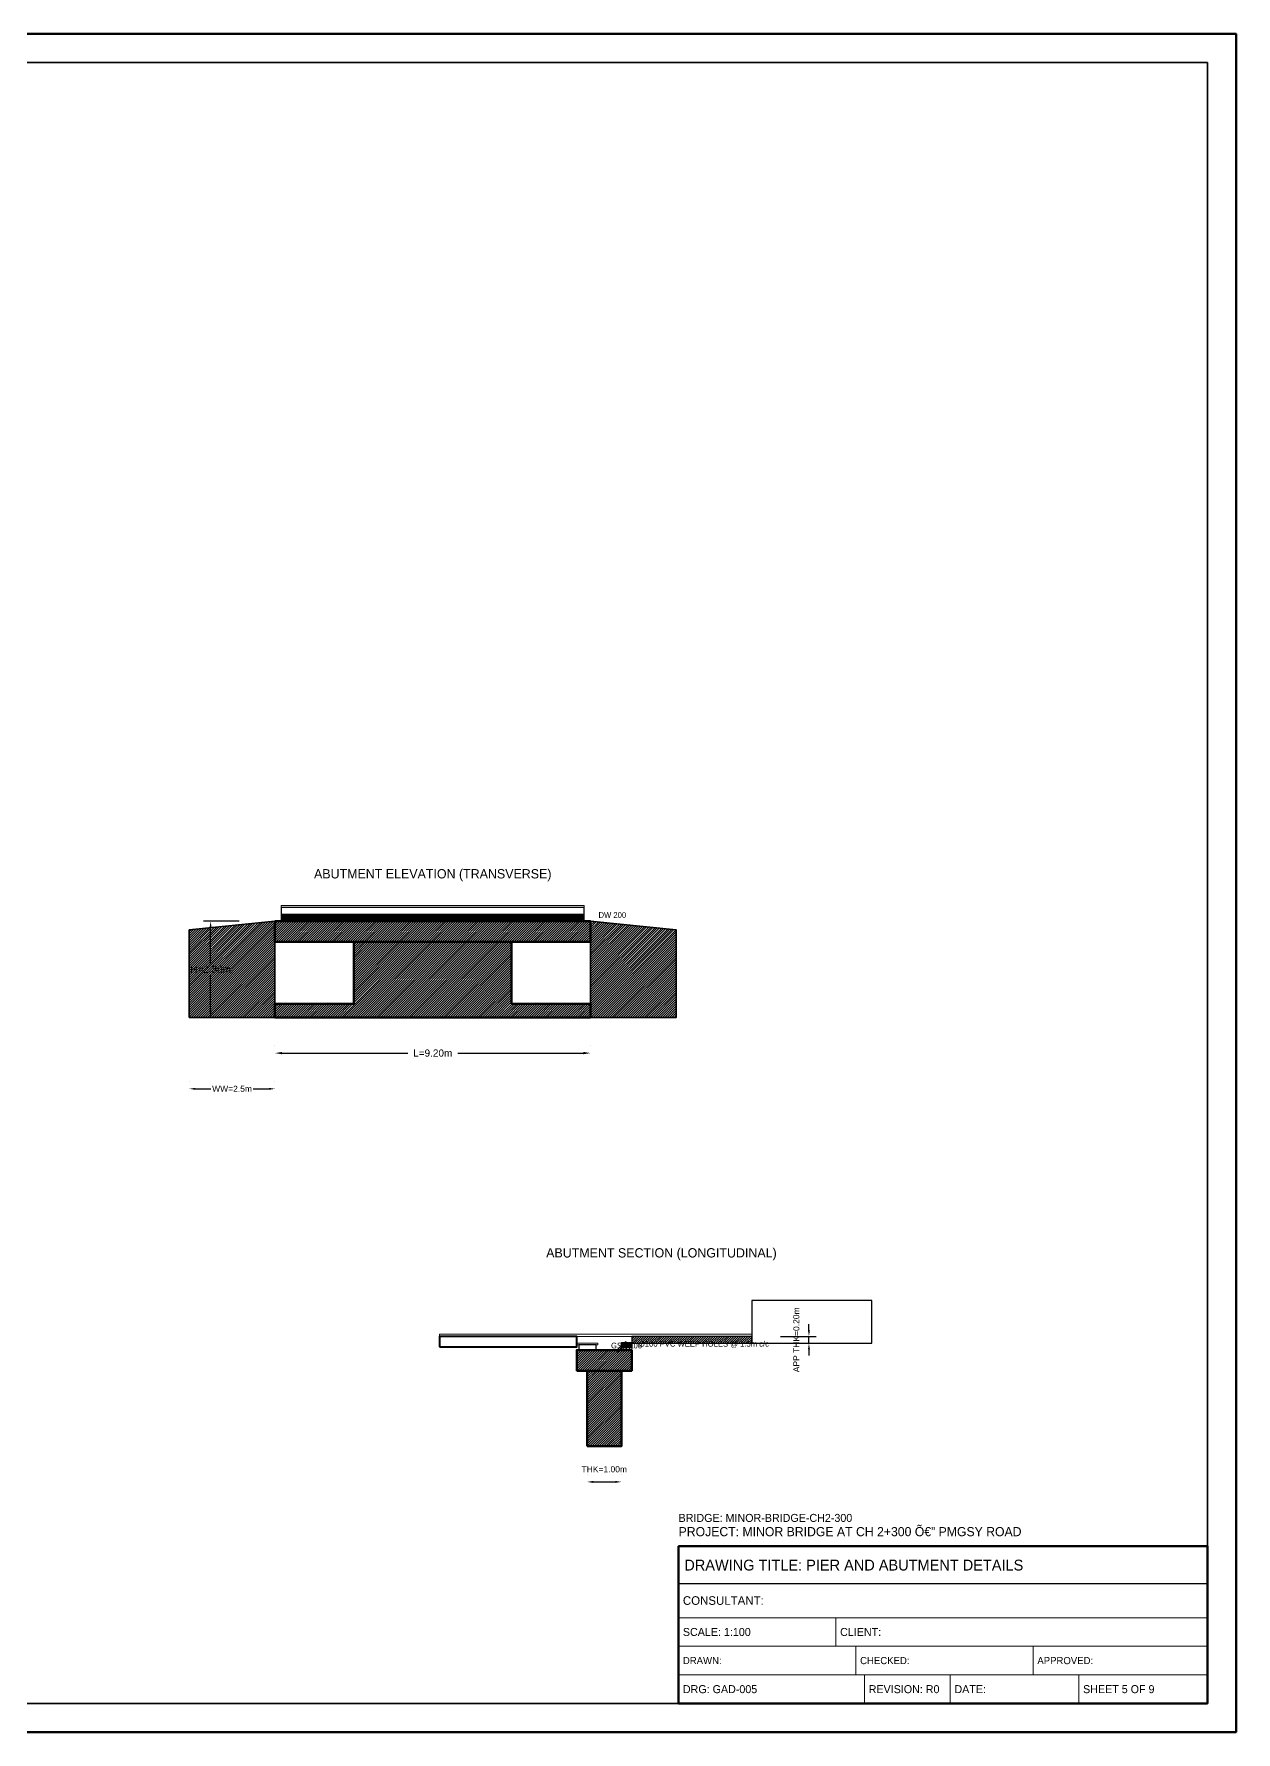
# Model space of a CAD drawing. Header units: metres. Extents: x 0 to 841, y 0 to 594.
# Drawn here: x 420 to 841, y 0 to 594 of the extents above; entities that cross this region are included whole.
import ezdxf
from ezdxf.enums import TextEntityAlignment as Align

# ---------------------------------------------------------------- set-up
doc = ezdxf.new("R2010")
doc.units = ezdxf.units.M
doc.linetypes.add('DASHED', pattern=[0.5, 0.375, -0.125])
for name, color, linetype, lineweight in [('ABUT-PROF', 4, 'Continuous', 50), ('BORDER-INNER', 7, 'Continuous', 35), ('BORDER-OUTER', 7, 'Continuous', 70), ('CIVIL-ROAD', 7, 'Continuous', 25), ('DIM-LINEAR', 3, 'Continuous', 18), ('STRUC-HATCHING', 8, 'Continuous', 18), ('SUB-ABUT', 3, 'Continuous', 35), ('SUB-BACKFILL', 34, 'Continuous', 18), ('SUB-BEARING', 5, 'Continuous', 25), ('SUB-DIRT-WALL', 3, 'Continuous', 35), ('SUPER-DECK', 2, 'Continuous', 50), ('SUPER-WEARING', 8, 'Continuous', 25), ('TEXT-HEADER', 7, 'Continuous', 25), ('TEXT-SPEC', 7, 'Continuous', 13), ('TEXT-TITLE', 7, 'Continuous', 25), ('TITLEBLK-BOX', 7, 'Continuous', 50), ('TITLEBLK-TEXT', 7, 'Continuous', 18)]:
    doc.layers.add(name, color=color, linetype=linetype, lineweight=lineweight)
doc.styles.add('BRIDGE_STD', font='Arial.ttf')
doc.dimstyles.new('pmb100', dxfattribs={"dimtxt": 2.5, "dimasz": 0.9375, "dimexe": 2.5, "dimexo": 2.5, "dimtad": 0, "dimtih": 1, "dimdec": 0, "dimtxsty": 'BRIDGE_STD', "dimcen": 2.5, "dimazin": 3, "dimtfac": 1, "dimtmove": 0, "dimatfit": 3})

msp = doc.modelspace()

# ---------------------------------------------------------------- hatches: boundary and pattern name
at = {"layer": 'STRUC-HATCHING'}
h = msp.add_hatch(dxfattribs=at)
h.set_pattern_fill('ANSI31', scale=0.12)
h.paths.add_polyline_path([(507.008, 283.6), (612.992, 283.6), (612.992, 286), (507.008, 286)])
h = msp.add_hatch(dxfattribs=at)
h.set_pattern_fill('ANSI31', scale=0.18)
h.paths.add_polyline_path([(504.8, 283.6), (474.8, 280.6), (474.8, 250), (504.8, 250)])
h = msp.add_hatch(dxfattribs=at)
h.set_pattern_fill('ANSI31', scale=0.18)
h.paths.add_polyline_path([(504.8, 276.4), (615.2, 276.4), (615.2, 283.6), (504.8, 283.6)])
h = msp.add_hatch(dxfattribs=at)
h.set_pattern_fill('ANSI31', scale=0.18)
h.paths.add_polyline_path([(615.2, 283.6), (645.2, 280.6), (645.2, 250), (615.2, 250)])
h = msp.add_hatch(dxfattribs=at)
h.set_pattern_fill('ANSI31', scale=0.18)
h.paths.add_polyline_path([(532.4, 276.4), (587.6, 276.4), (587.6, 254.752), (615.2, 254.752), (615.2, 250), (504.8, 250), (504.8, 254.752), (532.4, 254.752)])
h = msp.add_hatch(dxfattribs=at)
h.set_pattern_fill('ANSI31', scale=0.18)
h.paths.add_polyline_path([(629.6, 136), (671.6, 136), (671.6, 138.4), (629.6, 138.4)])
h = msp.add_hatch(dxfattribs=at)
h.set_pattern_fill('ANSI31', scale=0.18)
h.paths.add_polyline_path([(610.4, 126.4), (629.6, 126.4), (629.6, 133.6), (610.4, 133.6)])
h = msp.add_hatch(dxfattribs=at)
h.set_pattern_fill('ANSI31', scale=0.12)
h.paths.add_polyline_path([(626, 134.8), (629.6, 134.8), (629.6, 136), (626, 136)])
h = msp.add_hatch(dxfattribs=at)
h.set_pattern_fill('ANSI31', scale=0.24)
h.paths.add_polyline_path([(626, 133.6), (629.6, 133.6), (629.6, 134.8), (626, 134.8)])
h = msp.add_hatch(dxfattribs=at)
h.set_pattern_fill('ANSI31', scale=0.18)
h.paths.add_polyline_path([(614, 100), (626, 100), (626, 126.4), (614, 126.4)])

# ---------------------------------------------------------------- linework, layer by layer
at = {"layer": 'ABUT-PROF', "color": 4, "linetype": 'DASHED'}
msp.add_line((504.8, 283.6), (615.2, 283.6), dxfattribs=at)
at = {"layer": 'ABUT-PROF', "lineweight": 30}
msp.add_lwpolyline([(507.008, 283.6), (612.992, 283.6), (612.992, 286), (507.008, 286), (507.008, 283.6)], dxfattribs=at)
at = {"layer": 'ABUT-PROF', "lineweight": 40}
msp.add_lwpolyline([(626, 134.8), (629.6, 134.8), (629.6, 136), (626, 136), (626, 134.8)], dxfattribs=at)
at = {"layer": 'ABUT-PROF', "color": 4}
for centre in [(560, 285.2), (560, 284.4), (627.8, 135.6), (627.8, 135.2)]:
    msp.add_circle(centre, 0.6, dxfattribs=at)
at = {"layer": 'BORDER-INNER'}
msp.add_lwpolyline([(10, 10), (831, 10), (831, 584), (10, 584), (10, 10)], dxfattribs=at)
at = {"layer": 'BORDER-OUTER'}
msp.add_lwpolyline([(0, 0), (841, 0), (841, 594), (0, 594), (0, 0)], dxfattribs=at)
at = {"layer": 'CIVIL-ROAD', "lineweight": 25}
for points in [[(507.008, 286), (612.992, 286), (612.992, 288.4), (507.008, 288.4), (507.008, 286)], [(629.6, 136), (671.6, 136), (671.6, 138.4), (629.6, 138.4), (629.6, 136)]]:
    msp.add_lwpolyline(points, dxfattribs=at)
at = {"layer": 'SUB-ABUT', "lineweight": 35}
for points in [[(504.8, 283.6), (474.8, 280.6), (474.8, 250), (504.8, 250), (504.8, 283.6)], [(615.2, 283.6), (645.2, 280.6), (645.2, 250), (615.2, 250), (615.2, 283.6)]]:
    msp.add_lwpolyline(points, dxfattribs=at)
at = {"layer": 'SUB-ABUT', "lineweight": 50}
for points in [[(504.8, 276.4), (615.2, 276.4), (615.2, 283.6), (504.8, 283.6), (504.8, 276.4)], [(532.4, 276.4), (587.6, 276.4), (587.6, 254.752), (615.2, 254.752), (615.2, 250), (504.8, 250), (504.8, 254.752), (532.4, 254.752), (532.4, 276.4)], [(610.4, 126.4), (629.6, 126.4), (629.6, 133.6), (610.4, 133.6), (610.4, 126.4)], [(614, 100), (626, 100), (626, 126.4), (614, 126.4), (614, 100)]]:
    msp.add_lwpolyline(points, dxfattribs=at)
at = {"layer": 'SUB-ABUT', "lineweight": 25}
msp.add_lwpolyline([(671.6, 136), (713.6, 136), (713.6, 151), (671.6, 151), (671.6, 136)], dxfattribs=at)
at = {"layer": 'SUB-BACKFILL', "lineweight": 20}
msp.add_lwpolyline([(626, 133.6), (629.6, 133.6), (629.6, 134.8), (626, 134.8), (626, 133.6)], dxfattribs=at)
at = {"layer": 'SUB-BEARING', "lineweight": 25}
for points in [[(517.76, 283.6), (524.96, 283.6), (524.96, 285.4), (517.76, 285.4), (517.76, 283.6)], [(556.4, 283.6), (563.6, 283.6), (563.6, 285.4), (556.4, 285.4), (556.4, 283.6)], [(595.04, 283.6), (602.24, 283.6), (602.24, 285.4), (595.04, 285.4), (595.04, 283.6)], [(611.12, 133.6), (617.12, 133.6), (617.12, 135.4), (611.12, 135.4), (611.12, 133.6)]]:
    msp.add_lwpolyline(points, dxfattribs=at)
at = {"layer": 'SUB-BEARING', "lineweight": 15}
msp.add_lwpolyline([(610.52, 135.4), (617.72, 135.4), (617.72, 136), (610.52, 136), (610.52, 135.4)], dxfattribs=at)
at = {"layer": 'SUB-DIRT-WALL', "lineweight": 18}
for p, q in [((624.5, 133.66), (627.5, 136.66)), ((624.5, 132.94), (627.5, 135.94))]:
    msp.add_line(p, q, dxfattribs=at)
at = {"layer": 'SUB-DIRT-WALL', "lineweight": 35}
msp.add_line((626, 133.6), (629.6, 133.6), dxfattribs=at)
at = {"layer": 'SUPER-DECK', "lineweight": 40}
msp.add_lwpolyline([(562.4, 134.8), (610.4, 134.8), (610.4, 138.4), (562.4, 138.4), (562.4, 134.8)], dxfattribs=at)
at = {"layer": 'SUPER-WEARING', "lineweight": 20}
for points in [[(507.008, 288.4), (612.992, 288.4), (612.992, 289.18), (507.008, 289.18), (507.008, 288.4)], [(562.4, 138.4), (671.6, 138.4), (671.6, 139.18), (562.4, 139.18), (562.4, 138.4)]]:
    msp.add_lwpolyline(points, dxfattribs=at)
at = {"layer": 'TITLEBLK-BOX', "lineweight": 50}
msp.add_lwpolyline([(646, 10), (831, 10), (831, 65), (646, 65), (646, 10)], dxfattribs=at)
at = {"layer": 'TITLEBLK-BOX', "lineweight": 30}
msp.add_lwpolyline([(646, 52), (831, 52), (831, 65), (646, 65), (646, 52)], dxfattribs=at)
at = {"layer": 'TITLEBLK-BOX', "lineweight": 18}
for points in [[(646, 40), (831, 40), (831, 52), (646, 52), (646, 40)], [(646, 30), (701, 30), (701, 40), (646, 40), (646, 30)], [(701, 30), (831, 30), (831, 40), (701, 40), (701, 30)], [(646, 20), (708, 20), (708, 30), (646, 30), (646, 20)], [(708, 20), (770, 20), (770, 30), (708, 30), (708, 20)], [(770, 20), (831, 20), (831, 30), (770, 30), (770, 20)], [(646, 10), (711, 10), (711, 20), (646, 20), (646, 10)], [(711, 10), (741, 10), (741, 20), (711, 20), (711, 10)], [(741, 10), (786, 10), (786, 20), (741, 20), (741, 10)], [(786, 10), (831, 10), (831, 20), (786, 20), (786, 10)]]:
    msp.add_lwpolyline(points, dxfattribs=at)

# ---------------------------------------------------------------- texts
at = {"layer": 'TEXT-HEADER'}
for s, p in [('ABUTMENT ELEVATION (TRANSVERSE)', (560, 298.6)), ('ABUTMENT SECTION (LONGITUDINAL)', (640, 166))]:
    msp.add_text(s, height=3.25, dxfattribs=at).set_placement(p, align=Align.CENTER)
at = {"layer": 'TEXT-SPEC', "color": 4}
for s, p in [('DW 200', (617.992, 284.8)), ('Ø100 PVC WEEP HOLES @ 1.5m c/c', (632.1, 134.8))]:
    msp.add_text(s, height=2, dxfattribs=at).set_placement(p)
at = {"layer": 'TEXT-SPEC'}
msp.add_text('GSB 100', height=2, dxfattribs=at).set_placement((627.8, 134.2), align=Align.CENTER)
at = {"layer": 'TEXT-TITLE'}
for s, height, p in [('PROJECT: MINOR BRIDGE AT CH 2+300 â€” PMGSY ROAD', 3.2, (646, 68.5)), ('DRAWING TITLE: PIER AND ABUTMENT DETAILS', 3.8, (648, 56.5))]:
    msp.add_text(s, height=height, dxfattribs=at).set_placement(p)
at = {"layer": 'TITLEBLK-TEXT'}
for s, height, p in [('BRIDGE: MINOR-BRIDGE-CH2-300', 2.8, (646, 73.5)), ('CONSULTANT: ', 3, (647.5, 44.5)), ('SCALE: 1:100', 2.8, (647.5, 33.6)), ('CLIENT: ', 2.8, (702.5, 33.6)), ('DRAWN: ', 2.5, (647.5, 23.75)), ('CHECKED: ', 2.5, (709.5, 23.75)), ('APPROVED: ', 2.5, (771.5, 23.75)), ('DRG: GAD-005', 2.8, (647.5, 13.6)), ('REVISION: R0', 2.8, (712.5, 13.6)), ('DATE: ', 2.8, (742.5, 13.6)), ('SHEET 5 OF 9', 2.8, (787.5, 13.6))]:
    msp.add_text(s, height=height, dxfattribs=at).set_placement(p)

# ---------------------------------------------------------------- dimensions: what is measured, and where the dimension line sits
at = {"layer": 'DIM-LINEAR'}
for base, p1, p2, text, override in [((482.3, 250), (494.8, 250), (494.8, 283.6), 'H=2.80m', {"dimtxt": 2.5, "dimasz": 2.5, "dimgap": 1, "dimclrt": 3}), ((691.6, 136), (679.1, 136), (679.1, 138.4), 'APP THK=0.20m', {"dimtxt": 2.125, "dimasz": 2.125, "dimgap": 0.85, "dimclrt": 3})]:
    msp.add_linear_dim(base=base, p1=p1, p2=p2, angle=90, text=text, dimstyle='pmb100', override=override, dxfattribs=at).render()
for base, p1, p2, text, override in [((504.8, 237.5), (504.8, 237.5), (615.2, 237.5), 'L=9.20m', {"dimtxt": 2.5, "dimasz": 2.5, "dimgap": 1, "dimclrt": 3}), ((474.8, 225), (474.8, 225), (504.8, 225), 'WW=2.5m', {"dimtxt": 2.125, "dimasz": 2.125, "dimgap": 0.85, "dimclrt": 3}), ((614, 87.5), (614, 87.5), (626, 87.5), 'THK=1.00m', {"dimtxt": 2.125, "dimasz": 2.125, "dimgap": 0.85, "dimclrt": 3})]:
    msp.add_linear_dim(base=base, p1=p1, p2=p2, text=text, dimstyle='pmb100', override=override, dxfattribs=at).render()

doc.saveas('drawing.dxf')
